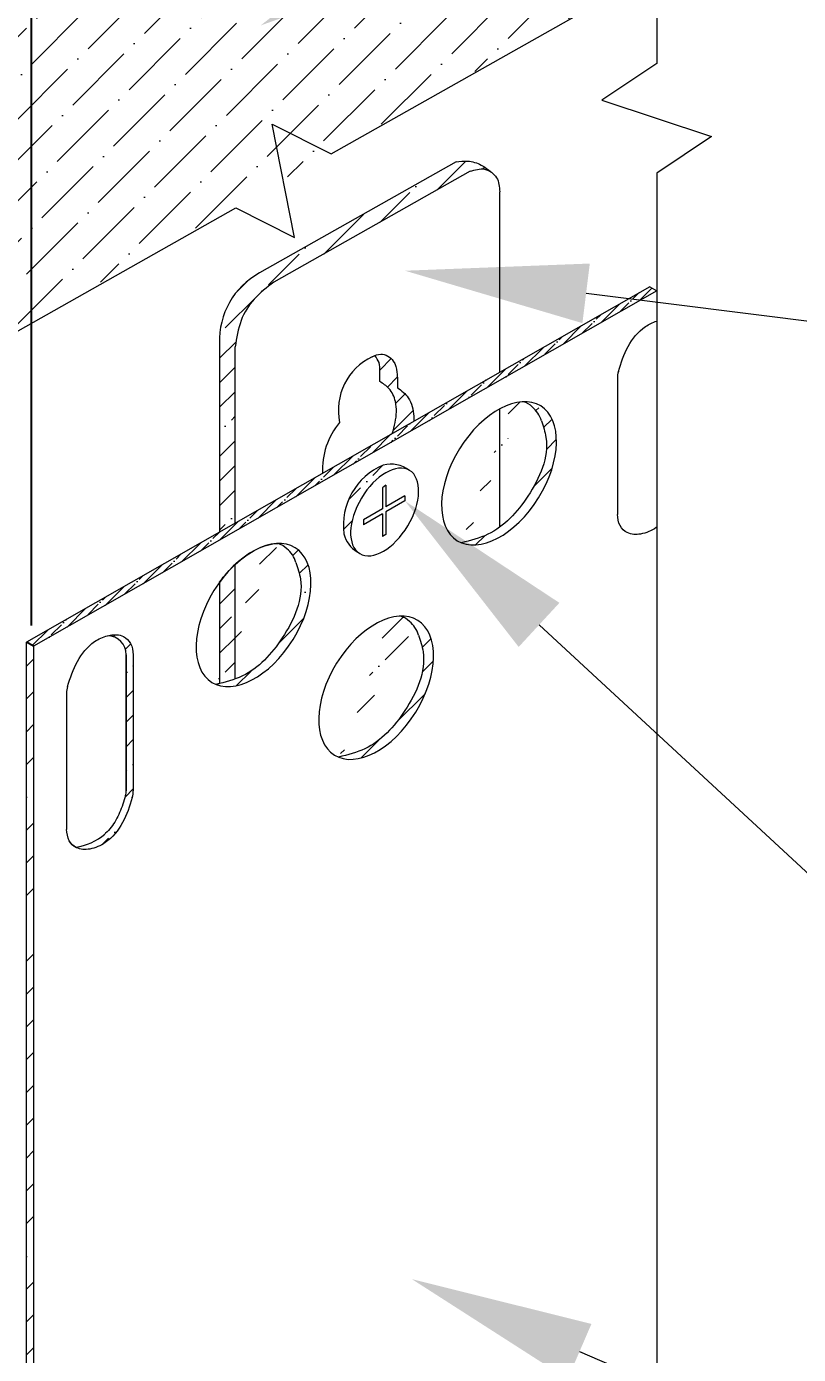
# Model space of a CAD drawing. Header units: millimetres. Extents: x -136099598 to 11807193, y 0 to 779331.
# Drawn here: x 658524 to 658947, y 371957 to 372684 of the extents above; entities that cross this region are included whole.
import ezdxf
from ezdxf import colors
from ezdxf.entities.mleader import LeaderData, LeaderLine
from ezdxf.math import Vec2, Vec3

# ---------------------------------------------------------------- set-up
doc = ezdxf.new("R2010")
doc.units = ezdxf.units.MM
doc.header["$MEASUREMENT"] = 0
doc.layers.get('Defpoints').update_dxf_attribs({"color": 8})
doc.layers.add('АР.РД_Выноски', color=174, linetype='Continuous', lineweight=9)
doc.layers.add('Крепеж', color=7, linetype='Continuous', lineweight=13)
for name, color, linetype in [('основание', 8, 'Continuous'), ('профили', 251, 'Continuous'), ('размеры', 7, 'Continuous')]:
    doc.layers.add(name, color=color, linetype=linetype)
doc.styles.get("Standard").update_dxf_attribs({"font": 'isocpeur.ttf'})
doc.styles.add('Архитект', font='isocpeur.ttf', dxfattribs={"width": 0.8, "oblique": 8})
doc.dimstyles.new('ISO-25', dxfattribs={"dimscale": 15, "dimtxt": 2.5, "dimasz": 2.5, "dimexe": 1.25, "dimexo": 0.625, "dimtad": 1, "dimtxsty": 'Standard', "dimcen": 2.5, "dimadec": 0, "dimazin": 0, "dimtfac": 1, "dimtmove": 0, "dimatfit": 3, "dimfxl": 1, "dimarcsym": 0})
pattern_1 = [(45, (-147431.2043982218, -34269.93246043671), (-13.47038418160373, 13.47038418160373), []), (45, (-147417.7340082218, -34269.93246043671), (-13.47038418160373, 13.47038418160373), [23.8125, -4.762499999999999, 0, -4.762499999999999])]

# ---------------------------------------------------------------- blocks, each defined once
blk = doc.blocks.new('*D1783')
at = {"layer": 'Defpoints', "color": 0, "transparency": 16777216}
for p in [(658527.0831086978, 372794.8158060758), (658527.0831087054, 372345.081731132), (658516.011867386, 372338.7661210382)]:
    blk.add_point(p, dxfattribs=at)
at = {"layer": 'размеры', "color": 0, "lineweight": -2, "transparency": 16777216}
for p, q in [((658559.6559224284, 372813.3970279322), (658592.2287361588, 372831.9782497887)), ((658527.0831087051, 372355.8748576609), (658527.0831086974, 372816.4020591336)), ((658516.0118673858, 372349.5592475671), (658516.0118673781, 372810.0864490399)), ((658527.0831086978, 372794.8158060758), (658516.0118673786, 372788.500195982)), ((658483.4390536482, 372769.9189741255), (658105.9451948139, 372554.5769039408))]:
    blk.add_line(p, q, dxfattribs=at)
at = {"layer": 'размеры', "color": 0, "transparency": 16777216}
for points in [[(658556.5590521189, 372818.8258302207), (658562.7527927377, 372807.9682256438), (658527.0831086978, 372794.8158060758)], [(658480.3421833387, 372775.3477764139), (658486.5359239575, 372764.490171837), (658516.0118673786, 372788.500195982)]]:
    blk.add_solid(points, dxfattribs=at)
at = {"layer": 'размеры', "color": 0, "lineweight": 5, "transparency": 16777216, "insert": (658166.9267500016, 372621.7433245085), "char_height": 37.5, "attachment_point": 5, "rotation": 29.70267680277694}
blk.add_mtext('2-3 мм', dxfattribs=at)

msp = doc.modelspace()

# ---------------------------------------------------------------- hatches: boundary and pattern name
at = {"layer": 'профили', "lineweight": 9}
h = msp.add_hatch(dxfattribs=at)
h.set_pattern_fill('ANSI36', scale=5, style=0)
h.set_pattern_definition([(45, (-142374.2069012166, -37664.26008606231), (8.418990113502334, 30.86963041617522), [39.6875, -7.9375, 0, -7.9375])])
h.paths.add_polyline_path([(658868.6322879874, 372714.6544678777), (658832.051763005, 372736.1414207618), (658830.0010079581, 372772.1385651449), (658782.3673134781, 372730.5329026672), (658780.3165584313, 372766.5300470502), (658710.016520442, 372807.8234293829), (658006.0462278273, 372410.2178967259), (658163.1504433362, 372317.936802396)])
at = {"layer": 'профили', "lineweight": 5}
h = msp.add_hatch(dxfattribs=at)
h.set_pattern_fill('ANSI35', color=256, scale=3, style=0)
h.set_pattern_definition(pattern_1)
edge = h.paths.add_edge_path()
edge.add_spline(control_points=[(658759.6382778136, 372609.693647858), (658761.77593791, 372610.0022165361), (658766.4740698037, 372610.680386256), (658773.392197849, 372608.5314000838), (658777.1715052722, 372605.5496397624), (658778.9296078372, 372604.1625495143)], knot_values=[0, 0, 0, 0, 1.001916826940682, 2.202004615740552, 3.245875756371882, 3.245875756371882, 3.245875756371882, 3.245875756371882], degree=3, periodic=0)
edge.add_spline(control_points=[(658778.9296078372, 372604.1625495143), (658777.8200370136, 372604.9379354264), (658773.9927081761, 372606.6541969962), (658770.0388183638, 372605.4253871995), (658767.377260112, 372604.5982147157)], knot_values=[0, 0, 0, 0, 0.6060002004826388, 1.85405827343703, 1.85405827343703, 1.85405827343703, 1.85405827343703], degree=3, periodic=0)
edge.add_line((658767.377260112, 372604.5982147157), (658659.786512382, 372543.8304848713))
edge.add_spline(control_points=[(658659.7865123821, 372543.8304848711), (658656.0162560863, 372540.9803500408), (658648.5551398413, 372535.3401002497), (658640.8864683683, 372522.8537733832), (658639.4213016916, 372513.4122120671), (658638.666834207, 372508.550409558)], knot_values=[0, 0, 0, 0, 2.197590784304699, 4.348903367868765, 6.632704187484453, 6.632704187484453, 6.632704187484453, 6.632704187484453], degree=3, periodic=0)
edge.add_line((658638.666834207, 372508.550409558), (658638.666834207, 372411.8916119316))
edge.add_line((658638.666834207, 372411.8916119314), (658630.1302408221, 372407.0247644706))
edge.add_line((658630.130240822, 372407.0247644708), (658630.130240822, 372514.3168325164))
edge.add_spline(control_points=[(658630.130240822, 372514.3168325163), (658630.3517734257, 372516.811486484), (658630.8967931427, 372522.9488927952), (658634.9411299413, 372532.4064604398), (658641.6030982069, 372542.3682237882), (658648.5497982686, 372546.7298142912), (658652.0475300828, 372548.9259180136)], knot_values=[0, 0, 0, 0, 1.165063149332589, 2.866315736951697, 4.749204345977446, 6.658714355649243, 6.658714355649243, 6.658714355649243, 6.658714355649243], degree=3, periodic=0)
edge.add_line((658652.0475300828, 372548.9259180136), (658759.6382778127, 372609.6936478582))
edge = h.paths.add_edge_path(flags=17)
edge.add_spline(control_points=[(658724.6550820235, 372460.914877614), (658725.3015300145, 372462.9216062415), (658726.9182578751, 372468.6516620268), (658727.4921356512, 372477.4573053662), (658723.6850978367, 372485.6912265045), (658719.6552976964, 372488.3302262989), (658717.8465686773, 372489.5147107264)], knot_values=[0.9164874713881834, 0.9164874713881834, 0.9164874713881834, 0.9164874713881834, 1.902026309289369, 3.698293375881152, 4.921919327106872, 5.91837898455269, 5.91837898455269, 5.91837898455269, 5.91837898455269], degree=3, periodic=0)
edge.add_spline(control_points=[(658717.8465686773, 372489.5147107264), (658717.9064506243, 372491.3110188979), (658718.020416931, 372494.7297220952), (658717.9724605929, 372499.8694602428), (658716.0437799233, 372502.4283730891), (658715.1251802833, 372503.6471421972)], knot_values=[0, 0, 0, 0, 0.8473304887515913, 1.612624992014662, 2.308608021788666, 2.308608021788666, 2.308608021788666, 2.308608021788666], degree=3, periodic=0)
edge.add_spline(control_points=[(658715.1251802833, 372503.6471421972), (658716.2049845762, 372504.0974202615), (658719.7866862153, 372505.250285893), (658725.9771703358, 372501.5297964446), (658727.5417533775, 372493.8721623246), (658727.5997599203, 372488.9272303954), (658727.6329677643, 372486.0963337505)], knot_values=[0.2330014027636401, 0.2330014027636401, 0.2330014027636401, 0.2330014027636401, 0.7671039614310723, 1.987572276324325, 2.979757678256454, 4.308389393651225, 4.308389393651225, 4.308389393651225, 4.308389393651225], degree=3, periodic=0)
edge.add_spline(control_points=[(658727.6329677643, 372486.0963337505), (658729.7910411765, 372484.4302956685), (658734.8070614717, 372480.5579154319), (658736.4012823652, 372473.0892559874), (658736.5384284637, 372468.6138648712), (658736.5439131584, 372467.6928890534)], knot_values=[0, 0, 0, 0, 1.244122838953453, 2.891720630549021, 3.321674572864677, 3.321674572864677, 3.321674572864677, 3.321674572864677], degree=3, periodic=0)
edge.add_line((658736.5439131584, 372467.6928890534), (658724.6550820239, 372460.9148776141))
h = msp.add_hatch(dxfattribs=at)
h.set_pattern_fill('ANSI35', color=256, style=0)
h.set_pattern_definition([(45, (-142374.2069012166, -37664.26008606231), (-4.490128060534577, 4.490128060534577), []), (45, (-142369.7167712166, -37664.26008606231), (-4.490128060534577, 4.490128060534577), [7.9375, -1.5875, 0, -1.5875])])
h.paths.add_polyline_path([(658865.7458758696, 372541.3529798854), (658869.596599669, 372539.0911118314), (658528.1742500139, 372344.4408080748), (658524.3235262146, 372346.7026761288)])
h = msp.add_hatch(dxfattribs=at)
h.set_pattern_fill('ANSI35', color=256, scale=3, style=0)
h.set_pattern_definition(pattern_1)
edge = h.paths.add_edge_path()
edge.add_spline(control_points=[(658783.595782357, 372409.7098432586), (658789.5769551469, 372414.0891537732), (658802.1164162771, 372429.0110900914), (658811.9883425122, 372451.1458571577), (658807.4378810616, 372464.9829181791), (658806.4377741504, 372468.0240471973)], knot_values=[0, 0, 0, 0, 3.509557521375907, 8.755552211611015, 10.23330759931633, 10.23330759931633, 10.23330759931633, 10.23330759931633], degree=3, periodic=0)
edge.add_arc((658790.5094494594, 372462.8308960099), 16.75351744309348, 378.0576505645671, 409.0892222609747)
edge.add_arc((658792.653341444, 372466.29053527), 12.75131138444455, 406.1877446380784, 431.9554084647353)
edge.add_ellipse((658783.194939384, 372439.1799149779), major_axis=(22.84070029553792, 36.88068094937137), ratio=0.5873823362173585, start_angle=-174.31863303065893, end_angle=21.306308120281187, ccw=False)
edge.add_spline(control_points=[(658762.6109962675, 372401.1522442433), (658767.5942332277, 372402.4090378699), (658775.1154284615, 372404.3059154036), (658781.5404666502, 372408.2049769051), (658783.595782357, 372409.7098432586)], knot_values=[10.23330759931633, 10.23330759931633, 10.23330759931633, 10.23330759931633, 12.60125264026668, 13.80724500167874, 13.80724500167874, 13.80724500167874, 13.80724500167874], degree=3, periodic=0)
h = msp.add_hatch(dxfattribs=at)
h.set_pattern_fill('ANSI35', color=256, scale=3, style=0)
h.set_pattern_definition(pattern_1)
edge = h.paths.add_edge_path()
edge.add_arc((658724.1067246029, 372427.7567313353), 16.47805184409469, 412.3998236108224, 465.2765282966527, ccw=False)
edge.add_ellipse((658720.519948907, 372418.0151390017), major_axis=(-13.64081953070593, -22.79695120026152), ratio=0.5573768414309473, start_angle=180.000000000013, end_angle=353.3136466414276)
edge.add_arc((658713.0847770914, 372409.5394203635), 15.29792188266364, 193.5178485711434, 240.2445763463061, ccw=False)
edge.add_arc((658733.5992872228, 372410.7326947353), 35.70854555470155, 112.79398997396751, 187.6752039530845, ccw=False)
h = msp.add_hatch(dxfattribs=at)
h.set_pattern_fill('ANSI35', color=256, scale=3, style=0)
h.set_pattern_definition(pattern_1)
edge = h.paths.add_edge_path()
edge.add_spline(control_points=[(658638.666834207, 372326.5826687645), (658639.9981809005, 372327.0637698439), (658650.53704531, 372331.3557473291), (658666.4416288349, 372348.7963399454), (658677.4769587412, 372373.5396829527), (658672.9264972915, 372387.3767439742), (658671.9263903794, 372390.4178729928)], knot_values=[0, 0, 0, 0, 0.6658530596661745, 5.381402942454137, 10.62739763268925, 12.10515302039456, 12.10515302039456, 12.10515302039456, 12.10515302039456], degree=3, periodic=0)
edge.add_arc((658655.9980656884, 372385.2247218052), 16.75351744309456, 378.0576505643967, 409.0892222608612)
edge.add_arc((658658.141957673, 372388.6843610653), 12.75131138444455, 406.187744637944, 431.9554084647478)
edge.add_ellipse((658648.683555613, 372361.5737407729), major_axis=(22.84070029553792, 36.88068094937137), ratio=0.5873823362173585, start_angle=-174.31863303065586, end_angle=21.306308120284427, ccw=False)
edge.add_spline(control_points=[(658628.0996124966, 372323.5460700386), (658628.7768912928, 372323.7168826414), (658629.4541700899, 372323.887695244), (658630.130240822, 372324.0607144339)], knot_values=[13.48541423580488, 13.48541423580488, 13.48541423580488, 13.48541423580488, 13.80724500167874, 13.80724500167874, 13.80724500167874, 13.80724500167874], degree=3, periodic=0)
edge.add_spline(control_points=[(658630.130240822, 372324.0607144339), (658633.0297591703, 372324.8027556029), (658635.9070568362, 372325.5853839265), (658638.666834207, 372326.5826687645)], knot_values=[12.10515302039456, 12.10515302039456, 12.10515302039456, 12.10515302039456, 13.48541423580488, 13.48541423580488, 13.48541423580488, 13.48541423580488], degree=3, periodic=0)
h = msp.add_hatch(dxfattribs=at)
h.set_pattern_fill('ANSI35', color=256, scale=3, style=0)
h.set_pattern_definition(pattern_1)
edge = h.paths.add_edge_path()
edge.add_ellipse((658648.683555613, 372361.5737407729), major_axis=(22.84070029553791, 36.88068094937137), ratio=0.5873823362173587, start_angle=65.06951924724109, end_angle=82.62807568775811)
edge.add_line((658630.130240822, 372379.6112154787), (658630.130240822, 372324.060714434))
edge.add_spline(control_points=[(658630.130240821, 372324.0607144337), (658633.0297591693, 372324.8027556026), (658635.9070568352, 372325.5853839263), (658638.666834207, 372326.5826687645)], knot_values=[5.75476553559053, 5.75476553559053, 5.75476553559053, 5.75476553559053, 6.410938956970227, 6.410938956970227, 6.410938956970227, 6.410938956970227], degree=3, periodic=0)
edge.add_line((658638.666834207, 372326.5826687645), (658638.666834207, 372389.2857212085))
h = msp.add_hatch(dxfattribs=at)
h.set_pattern_fill('ANSI35', color=256, scale=3, style=0)
h.set_pattern_definition(pattern_1)
edge = h.paths.add_edge_path()
edge.add_spline(control_points=[(658695.2880520409, 372283.7280246601), (658700.271289001, 372284.9848182867), (658715.1781948206, 372288.7444035471), (658733.6300683792, 372308.9782945667), (658744.6653982855, 372333.7216375743), (658740.1149368358, 372347.5586985957), (658739.1148299247, 372350.5998276139)], knot_values=[0, 0, 0, 0, 2.367945040950353, 7.083494923738316, 12.32948961397342, 13.80724500167874, 13.80724500167874, 13.80724500167874, 13.80724500167874], degree=3, periodic=0)
edge.add_arc((658723.1865052327, 372345.4066764265), 16.75351744309348, 378.0576505648291, 409.0892222608687)
edge.add_arc((658725.3303972173, 372348.8663156866), 12.75131138444455, 406.1877446379115, 431.9554084647208)
edge.add_ellipse((658715.8719951583, 372321.7556953945), major_axis=(22.84070029553792, 36.88068094937137), ratio=0.5873823362173585, start_angle=0, end_angle=21.306308120281187, ccw=False)
edge.add_ellipse((658715.8719951583, 372321.7556953945), major_axis=(22.84070029553792, 36.88068094937137), ratio=0.5873823362173585, start_angle=185.6813669693462, end_angle=360, ccw=False)
h = msp.add_hatch(dxfattribs=at)
h.set_pattern_fill('ANSI35', color=256, scale=3, style=0)
h.set_pattern_definition(pattern_1)
edge = h.paths.add_edge_path()
edge.add_arc((658568.536678774, 372339.827371469), 10.44192119789937, 359.8868664349612, 449.2917606943602)
edge.add_spline(control_points=[(658568.6657492004, 372350.2684949297), (658569.155332634, 372350.3889734349), (658572.0689136467, 372350.9878046485), (658577.1534947332, 372350.8567774345), (658582.1600658705, 372346.0136549925), (658582.5960044607, 372341.9705047368), (658582.8293034162, 372339.8067533518)], knot_values=[6.048935368437902, 6.048935368437902, 6.048935368437902, 6.048935368437902, 6.281172308919336, 7.413270922742895, 8.274738143940152, 9.266545110276095, 9.266545110276095, 9.266545110276095, 9.266545110276095], degree=3, periodic=0)
edge.add_line((658582.8293034162, 372339.8067533518), (658582.8293034162, 372265.3179240893))
edge.add_arc((658569.9935574157, 372265.3179240893), 12.83574599999993, 342.9796794619103, 359.9999999999869, ccw=False)
edge.add_spline(control_points=[(658582.2671106223, 372261.560761987), (658580.8284367647, 372256.86103393), (658577.7846818899, 372247.6234129374), (658569.4348988652, 372237.1815161696), (658559.7715627502, 372232.9343011016), (658553.7024753501, 372233.0906985705), (658551.378116749, 372234.3181098294), (658551.2235202331, 372234.4059495111)], knot_values=[0.3000475499938323, 0.3000475499938323, 0.3000475499938323, 0.3000475499938323, 2.589968959401892, 4.838472694084855, 6.281172308919336, 7.413270922742895, 7.495248414895782, 7.495248414895782, 7.495248414895782, 7.495248414895782], degree=3, periodic=0)
edge.add_arc((658547.316543916, 372264.3709695849), 30.21865139207993, 277.4285792217984, 311.236063398116)
edge.add_spline(control_points=[(658567.2355583578, 372241.6465387749), (658567.37670485, 372241.7699132801), (658567.5166430722, 372241.895310137), (658569.827560201, 372244.0173622395), (658571.714114039, 372246.5075719608), (658574.7944320755, 372251.9123925618), (658575.9917212657, 372254.8374745494), (658577.590214568, 372259.48158762), (658578.0898782748, 372261.070346398), (658578.5850446604, 372262.6879106178)], knot_values=[0.3000475499938329, 0.3000475499938329, 0.3000475499938329, 0.3000475499938329, 0.4018230533025111, 0.4018230533025111, 1.995772736556971, 1.995772736556971, 3.589722419811429, 3.589722419811429, 4.386697261438659, 4.386697261438659, 4.386697261438659, 4.386697261438659], degree=3, periodic=0)
edge.add_arc((658569.5481402983, 372265.384572875), 9.430674832014423, 343.3846055894809, 360.4049260566298)
edge.add_line((658578.9785796159, 372265.4512216616), (658578.9785796159, 372339.8067533533))
h = msp.add_hatch(dxfattribs=at)
h.set_pattern_fill('ANSI35', color=256, scale=4, style=0)
h.set_pattern_definition([(45, (-147431.2043982218, -34269.93246043671), (-17.96051224213831, 17.96051224213831), []), (45, (-147413.2438782218, -34269.93246043671), (-17.96051224213831, 17.96051224213831), [31.75, -6.35, 0, -6.35])])
h.paths.add_polyline_path([(658528.1742500139, 372344.4290286567), (658524.3235262146, 372346.6908967107), (658524.3235262146, 371643.2733436537), (658650.0457378763, 371569.4256544868), (658653.8959295608, 371571.6299831006), (658528.1742500139, 371645.4773597091)])

# ---------------------------------------------------------------- linework, layer by layer
at = {"layer": 'Крепеж', "lineweight": 5}
for p, q in [((658721.1814601354, 372432.7036582152), (658719.4166440123, 372431.2038513129)), ((658719.4166440123, 372431.2038513129), (658719.4166440123, 372419.7580221896)), ((658721.1814601354, 372432.7036582152), (658721.1814601354, 372420.7702033725)), ((658731.6820897718, 372426.7926663258), (658721.1814601354, 372420.7702033725)), ((658731.6820897718, 372424.0319455471), (658721.1814601354, 372418.0154249805)), ((658731.6820897718, 372426.7926663258), (658731.6820897718, 372424.0319455471)), ((658719.4166440123, 372419.7580221896), (658708.9160143768, 372413.735559236)), ((658719.4166440123, 372417.004242521), (658708.9160143768, 372410.9877219545)), ((658719.4166440123, 372417.004242521), (658719.4166440123, 372404.5602935206)), ((658721.1814601354, 372418.0154249805), (658721.1814601354, 372405.7071928959)), ((658708.9160143768, 372413.735559236), (658708.9160143768, 372410.9877219545)), ((658721.1814601354, 372405.7071928959), (658719.4166440123, 372404.5602935206))]:
    msp.add_line(p, q, dxfattribs=at)
for centre, radius, start, end in [((658733.5992872228, 372410.7326947353), 35.70854555470201, 112.7939899735714, 187.6751874212719), ((658724.1067246029, 372427.7567313353), 16.47805184409392, 52.39982360685402, 105.2765577090241), ((658713.0847770914, 372409.5394203635), 15.29792188266238, 193.5178485708565, 240.2445763466597)]:
    msp.add_arc(centre, radius, start, end, dxfattribs=at)
at = {"layer": 'Крепеж', "lineweight": 5, "extrusion": (0, 0, -1)}
msp.add_ellipse((658720.519948907, 372418.0151390019), major_axis=(-13.64081953070593, -22.79695120026152), ratio=0.5573768414309473, dxfattribs=at)
msp.add_ellipse((658720.519948907, 372418.0151390019), major_axis=(-13.64081953070593, -22.79695120026152), ratio=0.5573768414309473, dxfattribs=at)
at = {"layer": 'основание', "lineweight": 5}
for points in [[(658869.596599669, 372725.7730845797), (658869.596599669, 372663.5822261551), (658839.596599669, 372643.5822261551), (658899.596599669, 372623.5822261551), (658869.596599669, 372603.5822261551), (658869.596599669, 372343.5155614209)], [(658156.2495785332, 372311.9579546942), (658638.9124718797, 372584.5680901165), (658671.0803498519, 372568.2822795195), (658658.9876036323, 372630.3609835076), (658691.1554816035, 372614.0751729106), (658880.1271158647, 372720.8071871528)]]:
    msp.add_lwpolyline(points, dxfattribs=at)
at = {"layer": 'профили', "lineweight": 5}
for p, q in [((658759.6382778136, 372609.693647858), (658652.0475300828, 372548.9259180136)), ((658767.377260112, 372604.5982147157), (658659.7865123821, 372543.8304848711)), ((658783.595782357, 372494.517906927), (658783.595782357, 372593.4147996942)), ((658865.7458758696, 372541.3529798854), (658524.3235262146, 372346.7026761288)), ((658865.7458758696, 372541.3529798854), (658869.596599669, 372539.0911118314)), ((658869.596599669, 372539.0911118314), (658528.1742500139, 372344.4408080748)), ((658869.596599669, 372539.0911118314), (658869.596599669, 372522.5644771766)), ((658630.130240822, 372514.3168325163), (658630.130240822, 372407.0247644708)), ((658638.666834207, 372411.8916119314), (658638.666834207, 372508.550409558)), ((658848.0504260266, 372491.2078565932), (658848.0504260266, 372416.7190273304)), ((658783.595782357, 372409.7098432586), (658783.595782357, 372474.5141864661)), ((658869.596599669, 372409.7128032399), (658869.5965996691, 371839.7956437175)), ((658638.666834207, 372326.5826687645), (658638.666834207, 372389.2857212084)), ((658630.130240822, 372379.6112154787), (658630.130240822, 372324.0607144339)), ((658524.3235262146, 371643.2733436537), (658524.3235262146, 372346.7026761288)), ((658528.1742500139, 372344.4408080748), (658528.1742500139, 371645.4773597091)), ((658578.9785796159, 372265.4512216614), (658578.9785796159, 372339.8067533532)), ((658578.9785796159, 372339.8067533518), (658578.9785796159, 372265.3179240888)), ((658582.8293034162, 372339.8067533518), (658582.8293034162, 372265.3179240888)), ((658582.8293034162, 372339.8067533518), (658582.8293034162, 372265.3179240888)), ((658546.2460153091, 372318.6754384472), (658546.2460153091, 372244.1866091839))]:
    msp.add_line(p, q, dxfattribs=at)
at = {"layer": 'профили'}
msp.add_line((658528.1742500139, 372344.4408080748), (658524.3235262146, 372346.7026761288), dxfattribs=at)
at = {"layer": 'профили', "lineweight": 5}
for centre, radius, start, end in [((658671.6993310751, 372512.2445305308), 41.61390957240322, 118.1798737937878, 182.6594387063655), ((658727.6782666433, 372473.6661363584), 32.50533102169668, 115.438259786809, 191.709738329726), ((658860.8861720262, 372491.2078565932), 12.835746, 162.9796795338399, 180), ((658792.653341444, 372466.29053527), 12.75131138444335, 46.18774464234752, 71.95540846332491), ((658790.5094494594, 372462.8308960099), 16.75351744309515, 18.05765056624109, 49.0892222587905), ((658727.0263385463, 372441.1000897237), 40.57569731682029, 140.2072150865757, 182.7400707961218), ((658658.141957673, 372388.6843610653), 12.75131138444455, 46.1877446351756, 71.95540846332491), ((658658.141957673, 372388.6843610653), 12.75131138444335, 46.18774464234752, 71.95540846332491), ((658655.9980656884, 372385.2247218052), 16.75351744309348, 18.05765056296382, 49.0892222587905), ((658655.9980656884, 372385.2247218052), 16.75351744309515, 18.05765056624109, 49.0892222587905), ((658725.3303972173, 372348.8663156866), 12.75131138444335, 46.18774464234752, 71.95540846332491), ((658723.1865052327, 372345.4066764265), 16.75351744309515, 18.05765056624109, 49.0892222587905), ((658568.536678774, 372339.827371469), 10.44192119789924, 359.8868664339807, 89.29176069618441), ((658568.536678774, 372339.827371469), 10.44192119789909, 359.8868664273106, 89.29176069618441), ((658559.0817613096, 372318.6754384472), 12.835746, 162.9796795338399, 180), ((658569.5481402983, 372265.384572875), 9.430674832014422, 343.3846055890912, 0.404926053096392), ((658569.5481402983, 372265.384572875), 9.430674832014574, 343.3846055890912, 359.5950739469037), ((658569.9935574157, 372265.3179240893), 12.83574600000012, 342.9796794852336, 359.9999999966649), ((658569.9935574157, 372265.3179240888), 12.835746, 342.9796795338398, 0), ((658547.316543916, 372264.3709695849), 30.21865139207993, 277.4285792244376, 311.2360633959265), ((658547.316543916, 372264.3709695849), 30.21865139208024, 277.4285792244376, 311.2360633959265)]:
    msp.add_arc(centre, radius, start, end, dxfattribs=at)
at = {"layer": 'профили', "lineweight": 5, "extrusion": (0, 0, -1)}
for centre in [(658783.194939384, 372439.1799149781), (658648.683555613, 372361.5737407729), (658715.8719951583, 372321.7556953947), (658715.8719951583, 372321.7556953947)]:
    msp.add_ellipse(centre, major_axis=(22.84070029553789, 36.88068094937132), ratio=0.5873823362173586, dxfattribs=at)
for start_param, end_param in [(5.147507953625407, 5.911320079036275), (4.841053331841129, 5.147507953625407)]:
    msp.add_ellipse((658648.683555613, 372361.5737407729), major_axis=(22.84070029553789, 36.88068094937132), ratio=0.5873823362173586, start_param=start_param, end_param=end_param, dxfattribs=at)
at = {"layer": 'профили', "lineweight": 5}
for points in [[(658759.6382778136, 372609.6936478582), (658766.0502501938, 372610.177135295), (658773.438166281, 372608.0000570698), (658778.9296078372, 372604.1625495143)], [(658767.377260112, 372604.598214716), (658775.3045862939, 372605.7452319434), (658781.837047857, 372601.0800761031), (658783.595782357, 372593.4147996944)], [(658659.7865123821, 372543.8304848713), (658649.0969958899, 372534.6297749297), (658641.9014281135, 372522.8461873014), (658638.666834207, 372508.5504095582)], [(658659.7865123821, 372543.8304848713), (658649.0969958899, 372534.6297749297), (658641.9014281135, 372522.8461873014), (658638.666834207, 372508.5504095582)], [(658713.7159836988, 372503.0200321784), (658718.420101254, 372504.4722504821), (658725.2718820542, 372500.6767238423), (658727.2163035839, 372494.6131373076), (658727.6329677643, 372486.0963337508)], [(658717.8465686773, 372489.5147107267), (658717.9855019848, 372494.9509951463), (658717.4503508375, 372499.8333166903), (658715.1251802833, 372503.6471421975)], [(658806.4377741504, 372468.0240471975), (658808.9049762401, 372458.8665338873), (658798.9718952931, 372426.6970339781), (658777.0795110099, 372405.8015531905), (658762.6109962675, 372401.1522442433)], [(658671.9263903794, 372390.417872993), (658674.3935924692, 372381.2603596826), (658664.4605115221, 372349.0908597733), (658642.5681272389, 372328.1953789857), (658628.0996124966, 372323.5460700388)], [(658739.1148299247, 372350.5998276141), (658741.5820320144, 372341.4423143039), (658731.6489510674, 372309.2728143944), (658709.7565667841, 372288.3773336071), (658695.2880520409, 372283.7280246604)]]:
    msp.add_spline(points, degree=3, dxfattribs=at)
for points, knots in [([(658848.6126188196, 372494.9650186955), (658850.0512926772, 372499.6647467525), (658853.0950475519, 372508.9023677451), (658860.926257354, 372518.6957580734), (658867.3743132537, 372521.9080563562), (658869.596599669, 372522.5644771769)], [0.3000475499938323, 0.3000475499938323, 0.3000475499938323, 0.3000475499938323, 2.589968959401892, 4.838472694084855, 5.909707429725291, 5.909707429725291, 5.909707429725291, 5.909707429725291]), ([(658724.6550820235, 372460.914877614), (658725.3015300145, 372462.9216062417), (658726.9182578751, 372468.651662027), (658727.4921356512, 372477.4573053664), (658723.6850978367, 372485.6912265047), (658719.6552976964, 372488.3302262989), (658717.8465686773, 372489.5147107267)], [0.9164874713881834, 0.9164874713881834, 0.9164874713881834, 0.9164874713881834, 1.902026309289369, 3.698293375881152, 4.921919327106872, 5.91837898455269, 5.91837898455269, 5.91837898455269, 5.91837898455269]), ([(658727.6329677643, 372486.0963337508), (658729.7910411765, 372484.4302956688), (658734.8070614717, 372480.5579154321), (658736.4012823652, 372473.0892559877), (658736.5384284637, 372468.6138648714), (658736.5439131584, 372467.6928890538)], [0, 0, 0, 0, 1.244122838953453, 2.891720630549021, 3.321674572864677, 3.321674572864677, 3.321674572864677, 3.321674572864677]), ([(658869.596599669, 372409.7128032402), (658869.4924451706, 372409.6384678478), (658866.853986033, 372407.7865034542), (658861.5759734667, 372405.4667192479), (658853.7262347096, 372405.6690032477), (658848.7196635713, 372410.51212569), (658848.2837249811, 372414.5552759457), (658848.0504260266, 372416.7190273306)], [4.778834112405665, 4.778834112405665, 4.778834112405665, 4.778834112405665, 4.838472694084855, 6.281172308919336, 7.413270922742895, 8.274738143940152, 9.266545110276095, 9.266545110276095, 9.266545110276095, 9.266545110276095]), ([(658546.8082081031, 372322.432600549), (658548.2468819616, 372327.1323286064), (658551.2906368354, 372336.3699495983), (658559.3162119321, 372346.406405207), (658566.1139481307, 372349.6405382699), (658568.6657492004, 372350.2684949297)], [0.3000475499938323, 0.3000475499938323, 0.3000475499938323, 0.3000475499938323, 2.589968959401892, 4.838472694084855, 6.048935368437902, 6.048935368437902, 6.048935368437902, 6.048935368437902]), ([(658568.6657492004, 372350.2684949297), (658569.155332634, 372350.3889734349), (658572.0689136467, 372350.9878046487), (658577.1534947332, 372350.8567774347), (658582.1600658705, 372346.0136549925), (658582.5960044607, 372341.970504737), (658582.8293034162, 372339.8067533523)], [6.048935368437902, 6.048935368437902, 6.048935368437902, 6.048935368437902, 6.281172308919336, 7.413270922742895, 8.274738143940152, 9.266545110276095, 9.266545110276095, 9.266545110276095, 9.266545110276095]), ([(658582.2671106223, 372261.5607619872), (658580.8284367647, 372256.8610339304), (658577.7846818899, 372247.6234129376), (658569.4348988652, 372237.18151617), (658559.7715627502, 372232.9343011018), (658551.9218239931, 372233.1365851015), (658546.9152528548, 372237.9797075437), (658546.4793142646, 372242.0228577992), (658546.2460153091, 372244.1866091844)], [0.3000475499938323, 0.3000475499938323, 0.3000475499938323, 0.3000475499938323, 2.589968959401892, 4.838472694084855, 6.281172308919336, 7.413270922742895, 8.274738143940152, 9.266545110276095, 9.266545110276095, 9.266545110276095, 9.266545110276095]), ([(658578.5850446604, 372262.687910618), (658578.0898782748, 372261.0703463983), (658577.590214568, 372259.48158762), (658575.9917212657, 372254.8374745497), (658574.7944320755, 372251.912392562), (658571.714114039, 372246.507571961), (658569.827560201, 372244.0173622402), (658567.5166430722, 372241.8953101372), (658567.37670485, 372241.7699132804), (658567.2355583578, 372241.6465387752)], [0.3000475499938329, 0.3000475499938329, 0.3000475499938329, 0.3000475499938329, 1.097022391621062, 1.097022391621062, 2.690972074875521, 2.690972074875521, 4.284921758129981, 4.284921758129981, 4.386697261438659, 4.386697261438659, 4.386697261438659, 4.386697261438659]), ([(658551.2235202331, 372234.4059495113), (658549.7535265393, 372235.2411803531), (658546.895969603, 372238.1585517321), (658546.4793142646, 372242.0228577992), (658546.2460153091, 372244.1866091844)], [7.495248414896063, 7.495248414896063, 7.495248414896063, 7.495248414896063, 8.274738143940152, 9.266545110276095, 9.266545110276095, 9.266545110276095, 9.266545110276095])]:
    msp.add_open_spline(points, degree=3, knots=knots, dxfattribs=at)
msp.add_open_spline([(658630.130240822, 372324.0607144339), (658629.4541700899, 372323.8876952443), (658628.7768912928, 372323.7168826417), (658628.0996124966, 372323.5460700388)], degree=3, dxfattribs=at)

# ---------------------------------------------------------------- dimensions: what is measured, and where the dimension line sits
at = {"layer": 'размеры', "lineweight": 5}
dim = msp.add_linear_dim(base=(658527.0831086978, 372794.8158060758), p1=(658516.011867386, 372338.7661210382), p2=(658527.0831087052, 372345.081731132), angle=29.70267680300422, text='2-3 мм', dimstyle='ISO-25', dxfattribs=at)
dim.commit()
dim.dimension.update_dxf_attribs({"geometry": '*D1783', "text_midpoint": (658180.862666394, 372597.3137142106), "dimtype": 161})

# ---------------------------------------------------------------- leaders
at = {"layer": 'АР.РД_Выноски', "lineweight": 5}
ml = msp.add_multileader_mtext('Standard', dxfattribs=at)
ml.set_content('\\pxi-2,l2,ql,t3;Существующие наружные\\Pнесущие стены', color=256, style='Архитект')
ml.set_leader_properties(color=256, lineweight=-1)
ml.build(insert=Vec2(0, 0))
ml.multileader.update_dxf_attribs({"text_left_attachment_type": 6, "text_right_attachment_type": 6, "dogleg_length": 64.62905667128507, "arrow_head_size": 100})
ctx = ml.context
ctx.base_point, ctx.char_height, ctx.arrow_head_size, ctx.landing_gap_size, ctx.plane_origin, ctx.plane_x_axis = Vec3(660815.6622800378, 372961.7933013725), 125, 100, 25, Vec3(644699.1232139594, 371513.2763407418), Vec3(-1, 0)
ctx.left_attachment, ctx.right_attachment = 6, 6
notes = []
notes.append((ctx, [(1, (1, 1, 0), (659150.7801473644, 372961.7933013725), (1, 0), 32.31452833564254, [(0, [(658652.5927117805, 372684.4619731165)], 0, [])])]))
ctx.mtext.insert, ctx.mtext.width, ctx.mtext.defined_height, ctx.mtext.flow_direction = Vec3(659208.0946757, 373124.2933013725), 1770.194575489925, 342.6184743965719, 5
ml = msp.add_multileader_mtext('Standard', dxfattribs=at)
ml.set_content('Компенсатор неровности фасада', color=256, style='Архитект')
ml.set_leader_properties(color=256, lineweight=-1)
ml.build(insert=Vec2(0, 0))
ml.multileader.update_dxf_attribs({"text_left_attachment_type": 6, "text_right_attachment_type": 6, "dogleg_length": 64.62905667128507, "arrow_head_size": 100})
ctx = ml.context
ctx.base_point, ctx.char_height, ctx.arrow_head_size, ctx.landing_gap_size, ctx.plane_origin, ctx.plane_x_axis = Vec3(660795.4839360907, 372499.7535876808), 125, 100, 25, Vec3(644697.5186999958, 371151.3815046015), Vec3(-1, 0)
ctx.left_attachment, ctx.right_attachment = 6, 6
notes.append((ctx, [(1, (1, 1, 0), (659135.6018034172, 372499.7535876808), (1, 0), 32.31452833564254, [(0, [(658731.6820897718, 372550.1487443874)], 0, [])])]))
ctx.mtext.insert, ctx.mtext.width, ctx.mtext.defined_height, ctx.mtext.flow_direction = Vec3(659192.9163317529, 372662.2535876808), 1651.631363640384, 340.2071246612327, 5
ml = msp.add_multileader_mtext('Standard', dxfattribs=at)
ml.set_content('Дюбель-гвоздь', color=256, style='Архитект')
ml.set_leader_properties(color=256, lineweight=-1)
ml.build(insert=Vec2(0, 0))
ml.multileader.update_dxf_attribs({"text_left_attachment_type": 6, "text_right_attachment_type": 6, "dogleg_length": 64.62905667128507, "arrow_head_size": 100})
ctx = ml.context
ctx.base_point, ctx.char_height, ctx.arrow_head_size, ctx.landing_gap_size, ctx.plane_origin, ctx.plane_x_axis = Vec3(660182.1691543199, 372046.4807051149), 125, 100, 25, Vec3(644697.5186999958, 370890.5803760191), Vec3(-1, 0)
ctx.left_attachment, ctx.right_attachment = 6, 6
notes.append((ctx, [(1, (1, 1, 0), (659140.3275162242, 372046.4807051149), (1, 0), 32.31452833564254, [(0, [(658731.6820897718, 372424.0319455471)], 0, [])])]))
ctx.mtext.insert, ctx.mtext.width, ctx.mtext.defined_height, ctx.mtext.flow_direction = Vec3(659197.6420445599, 372196.4807051149), 1651.631363640384, 340.2071246612327, 5
ml = msp.add_multileader_mtext('Standard', dxfattribs=at)
ml.set_content('\\pxi-2,l2,ql,t3;Цокольный профиль', color=256, style='Архитект')
ml.set_leader_properties(color=256, lineweight=-1)
ml.build(insert=Vec2(0, 0))
ml.multileader.update_dxf_attribs({"text_left_attachment_type": 6, "text_right_attachment_type": 6, "dogleg_length": 64.62905667128507, "arrow_head_size": 100})
ctx = ml.context
ctx.base_point, ctx.char_height, ctx.arrow_head_size, ctx.landing_gap_size, ctx.plane_origin, ctx.plane_x_axis = Vec3(660460.5034298578, 371820.3153556347), 125, 100, 25, Vec3(644697.5186999958, 370754.2811653931), Vec3(-1, 0)
ctx.left_attachment, ctx.right_attachment = 6, 6
notes.append((ctx, [(1, (1, 1, 0), (659147.1077763167, 371820.3153556347), (1, 0), 32.31452833564254, [(0, [(658735.4901240229, 371997.8283679872)], 0, [])])]))
ctx.mtext.insert, ctx.mtext.width, ctx.mtext.defined_height, ctx.mtext.flow_direction = Vec3(659204.4223046524, 371982.8153556347), 2032.941693618156, 356.7632533330329, 5
for ctx, leaders in notes:
    for number, flags, end, landing, length, lines in leaders:
        leader = LeaderData()
        leader.index, (leader.has_last_leader_line, leader.has_dogleg_vector, leader.attachment_direction) = number, flags
        leader.last_leader_point, leader.dogleg_vector, leader.dogleg_length = Vec3(end), Vec3(landing), length
        for number, points, colour, breaks in lines:
            line = LeaderLine()
            line.index, line.vertices, line.color, line.breaks = number, Vec3.list(points), colors.encode_raw_color(colour), breaks
            leader.lines.append(line)
        ctx.leaders.append(leader)

doc.saveas('drawing.dxf')
